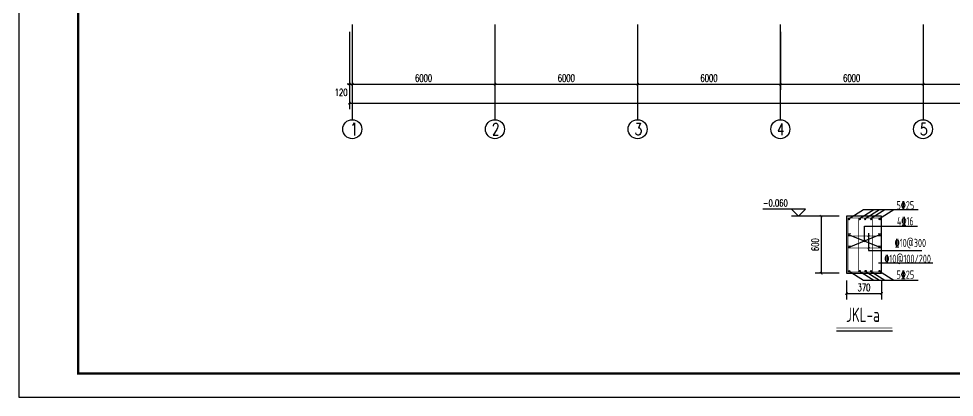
# Model space of a CAD drawing. Extents: x -73672 to 366960, y -527333 to 140666.
# Drawn here: x 177679 to 217021, y -186418 to -170486 of the extents above; entities that cross this region are included whole.
import ezdxf
from ezdxf.enums import TextEntityAlignment as Align

# ---------------------------------------------------------------- set-up
doc = ezdxf.new("R2010")
doc.units = 0
doc.header["$LTSCALE"] = 1000
doc.header["$MEASUREMENT"] = 0
for name, color, linetype in [('AXIS', 3, 'Continuous'), ('AXIS_TEXT', 7, 'Continuous'), ('COLU_DE_NUM', 7, 'Continuous'), ('COLU_DE_TEXT', 7, 'Continuous'), ('DIM_ELEV', 3, 'Continuous'), ('PUB_TITLE', 4, 'Continuous'), ('建-尺寸', 3, 'Continuous')]:
    doc.layers.add(name, color=color, linetype=linetype)
doc.styles.add('_TCH_AXIS', font='COMPLEX', dxfattribs={"bigfont": 'GBCBIG'})
doc.styles.add('_TCH_DIM', font='SIMPLEX', dxfattribs={"bigfont": 'GBCBIG'})
doc.styles.add('_TCH_DIM_T3', font='SIMPLEX', dxfattribs={"width": 0.705882, "bigfont": 'GBCBIG'})
doc.styles.add('A-DIM_T3', font='SIMPLEX', dxfattribs={"width": 0.705882, "bigfont": 'GBCBIG'})
doc.styles.add('COMPLEX', font='COMPLEX', dxfattribs={"bigfont": 'Tssdchn.shx'})
doc.styles.add('TSSD_Label', font='Tssdeng.shx', dxfattribs={"width": 0.7, "bigfont": 'hztxt.shx'})
doc.styles.add('TSSD_Rein', font='Tssdeng.shx', dxfattribs={"width": 0.7, "bigfont": 'hztxt.shx'})
doc.dimstyles.new('_TCH_ARCH-100', dxfattribs={"dimtxt": 297.5, "dimasz": 100, "dimexe": 250, "dimexo": 300, "dimgap": 100, "dimtad": 1, "dimdec": 0, "dimzin": 0, "dimdsep": 46, "dimtxsty": '_TCH_DIM_T3', "dimblk": 'ARCHTICK', "dimcen": 0.09, "dimclrt": 7, "dimazin": 2, "dimtfac": 1, "dimtdec": 0, "dimtix": 1, "dimtmove": 2, "dimatfit": 3, "dimfxl": 0, "dimtolj": 1, "dimtzin": 0, "dimarcsym": 0})
doc.dimstyles.new('A-DIM-100', dxfattribs={"dimtxt": 297.5, "dimasz": 100, "dimexe": 250, "dimexo": 300, "dimgap": 100, "dimtad": 1, "dimdec": 0, "dimzin": 0, "dimdsep": 46, "dimtxsty": 'A-DIM_T3', "dimblk": 'ARCHTICK', "dimcen": 0.09, "dimclrt": 7, "dimazin": 2, "dimtfac": 1, "dimtdec": 0, "dimtix": 1, "dimtmove": 2, "dimatfit": 3, "dimfxl": 0, "dimtolj": 1, "dimtzin": 0, "dimarcsym": 0})

# ---------------------------------------------------------------- blocks, each defined once
blk = doc.blocks.new('_AXISO')
blk.add_circle((0, 0), 0.5)
at = {"layer": 'AXIS_TEXT', "style": 'COMPLEX'}
blk.add_attdef('A', text='', height=0.56, dxfattribs=at).set_placement((-0.25, -0.28), (0.25, -0.28), align=Align.FIT)
blk = doc.blocks.new('_ArchTick')
at = {"color": 0, "linetype": 'ByBlock', "const_width": 0.4}
blk.add_lwpolyline([(-0.5, -0.5), (0.5, 0.5)], dxfattribs=at)
blk = doc.blocks.new('*D8573')
at = {"layer": 'AXIS', "color": 0, "lineweight": -2}
for p, q in [((191586, -171036), (191586, -174286)), ((306166, -171036), (306166, -174286)), ((191586, -174036), (306166, -174036))]:
    blk.add_line(p, q, dxfattribs=at)
at = {"layer": 'Defpoints', "color": 0}
for p in [(191586, -170736), (306166, -170736), (306166, -174036)]:
    blk.add_point(p, dxfattribs=at)
at = {"layer": 'AXIS', "color": 0, "linetype": 'ByBlock', "lineweight": -2, "xscale": 100, "yscale": 100, "zscale": 100, "rotation": 180}
blk.add_blockref('_ArchTick', (191586, -174036), dxfattribs=at)
at = {"layer": 'AXIS', "color": 0, "linetype": 'ByBlock', "lineweight": -2, "xscale": 100, "yscale": 100, "zscale": 100}
blk.add_blockref('_ArchTick', (306166, -174036), dxfattribs=at)
at = {"layer": 'AXIS', "color": 7, "insert": (248876, -173787), "char_height": 297.5, "attachment_point": 5, "style": '_TCH_DIM_T3'}
blk.add_mtext('\\A1;114580', dxfattribs=at)
blk = doc.blocks.new('*D8574')
at = {"layer": 'AXIS', "color": 0, "lineweight": -2}
for p, q in [((191586, -171036), (191586, -173486)), ((191706, -171036), (191706, -173486)), ((191586, -173236), (191486, -173236)), ((191586, -173236), (191706, -173236)), ((191706, -173236), (191806, -173236))]:
    blk.add_line(p, q, dxfattribs=at)
at = {"layer": 'Defpoints', "color": 0}
for p in [(191586, -170736), (191706, -170736), (191706, -173236)]:
    blk.add_point(p, dxfattribs=at)
at = {"layer": 'AXIS', "color": 0, "linetype": 'ByBlock', "lineweight": -2, "xscale": 100, "yscale": 100, "zscale": 100}
blk.add_blockref('_ArchTick', (191586, -173236), dxfattribs=at)
at = {"layer": 'AXIS', "color": 0, "linetype": 'ByBlock', "lineweight": -2, "xscale": 100, "yscale": 100, "zscale": 100, "rotation": 180}
blk.add_blockref('_ArchTick', (191706, -173236), dxfattribs=at)
at = {"layer": 'AXIS', "color": 7, "insert": (191236, -173581), "char_height": 297.5, "attachment_point": 5, "style": '_TCH_DIM_T3'}
blk.add_mtext('\\A1;120', dxfattribs=at)
blk = doc.blocks.new('*D8575')
at = {"layer": 'AXIS', "color": 0, "lineweight": -2}
for p, q in [((191706, -171036), (191706, -173486)), ((197706, -171036), (197706, -173486)), ((191706, -173236), (197706, -173236))]:
    blk.add_line(p, q, dxfattribs=at)
at = {"layer": 'Defpoints', "color": 0}
for p in [(191706, -170736), (197706, -170736), (197706, -173236)]:
    blk.add_point(p, dxfattribs=at)
at = {"layer": 'AXIS', "color": 0, "linetype": 'ByBlock', "lineweight": -2, "xscale": 100, "yscale": 100, "zscale": 100, "rotation": 180}
blk.add_blockref('_ArchTick', (191706, -173236), dxfattribs=at)
at = {"layer": 'AXIS', "color": 0, "linetype": 'ByBlock', "lineweight": -2, "xscale": 100, "yscale": 100, "zscale": 100}
blk.add_blockref('_ArchTick', (197706, -173236), dxfattribs=at)
at = {"layer": 'AXIS', "color": 7, "insert": (194706, -172987), "char_height": 297.5, "attachment_point": 5, "style": '_TCH_DIM_T3'}
blk.add_mtext('\\A1;6000', dxfattribs=at)
blk = doc.blocks.new('*D8576')
at = {"layer": 'AXIS', "color": 0, "lineweight": -2}
for p, q in [((197706, -171036), (197706, -173486)), ((203706, -171036), (203706, -173486)), ((197706, -173236), (203706, -173236))]:
    blk.add_line(p, q, dxfattribs=at)
at = {"layer": 'Defpoints', "color": 0}
for p in [(197706, -170736), (203706, -170736), (203706, -173236)]:
    blk.add_point(p, dxfattribs=at)
at = {"layer": 'AXIS', "color": 0, "linetype": 'ByBlock', "lineweight": -2, "xscale": 100, "yscale": 100, "zscale": 100, "rotation": 180}
blk.add_blockref('_ArchTick', (197706, -173236), dxfattribs=at)
at = {"layer": 'AXIS', "color": 0, "linetype": 'ByBlock', "lineweight": -2, "xscale": 100, "yscale": 100, "zscale": 100}
blk.add_blockref('_ArchTick', (203706, -173236), dxfattribs=at)
at = {"layer": 'AXIS', "color": 7, "insert": (200706, -172987), "char_height": 297.5, "attachment_point": 5, "style": '_TCH_DIM_T3'}
blk.add_mtext('\\A1;6000', dxfattribs=at)
blk = doc.blocks.new('*D8577')
at = {"layer": 'AXIS', "color": 0, "lineweight": -2}
for p, q in [((203706, -171036), (203706, -173486)), ((209706, -171036), (209706, -173486)), ((203706, -173236), (209706, -173236))]:
    blk.add_line(p, q, dxfattribs=at)
at = {"layer": 'Defpoints', "color": 0}
for p in [(203706, -170736), (209706, -170736), (209706, -173236)]:
    blk.add_point(p, dxfattribs=at)
at = {"layer": 'AXIS', "color": 0, "linetype": 'ByBlock', "lineweight": -2, "xscale": 100, "yscale": 100, "zscale": 100, "rotation": 180}
blk.add_blockref('_ArchTick', (203706, -173236), dxfattribs=at)
at = {"layer": 'AXIS', "color": 0, "linetype": 'ByBlock', "lineweight": -2, "xscale": 100, "yscale": 100, "zscale": 100}
blk.add_blockref('_ArchTick', (209706, -173236), dxfattribs=at)
at = {"layer": 'AXIS', "color": 7, "insert": (206706, -172987), "char_height": 297.5, "attachment_point": 5, "style": '_TCH_DIM_T3'}
blk.add_mtext('\\A1;6000', dxfattribs=at)
blk = doc.blocks.new('*D8578')
at = {"layer": 'AXIS', "color": 0, "lineweight": -2}
for p, q in [((209706, -171036), (209706, -173486)), ((215706, -171036), (215706, -173486)), ((209706, -173236), (215706, -173236))]:
    blk.add_line(p, q, dxfattribs=at)
at = {"layer": 'Defpoints', "color": 0}
for p in [(209706, -170736), (215706, -170736), (215706, -173236)]:
    blk.add_point(p, dxfattribs=at)
at = {"layer": 'AXIS', "color": 0, "linetype": 'ByBlock', "lineweight": -2, "xscale": 100, "yscale": 100, "zscale": 100, "rotation": 180}
blk.add_blockref('_ArchTick', (209706, -173236), dxfattribs=at)
at = {"layer": 'AXIS', "color": 0, "linetype": 'ByBlock', "lineweight": -2, "xscale": 100, "yscale": 100, "zscale": 100}
blk.add_blockref('_ArchTick', (215706, -173236), dxfattribs=at)
at = {"layer": 'AXIS', "color": 7, "insert": (212706, -172987), "char_height": 297.5, "attachment_point": 5, "style": '_TCH_DIM_T3'}
blk.add_mtext('\\A1;6000', dxfattribs=at)
blk = doc.blocks.new('*D8579')
at = {"layer": 'AXIS', "color": 0, "lineweight": -2}
for p, q in [((215706, -171036), (215706, -173486)), ((221706, -171036), (221706, -173486)), ((215706, -173236), (221706, -173236))]:
    blk.add_line(p, q, dxfattribs=at)
at = {"layer": 'Defpoints', "color": 0}
for p in [(215706, -170736), (221706, -170736), (221706, -173236)]:
    blk.add_point(p, dxfattribs=at)
at = {"layer": 'AXIS', "color": 0, "linetype": 'ByBlock', "lineweight": -2, "xscale": 100, "yscale": 100, "zscale": 100, "rotation": 180}
blk.add_blockref('_ArchTick', (215706, -173236), dxfattribs=at)
at = {"layer": 'AXIS', "color": 0, "linetype": 'ByBlock', "lineweight": -2, "xscale": 100, "yscale": 100, "zscale": 100}
blk.add_blockref('_ArchTick', (221706, -173236), dxfattribs=at)
at = {"layer": 'AXIS', "color": 7, "insert": (218706, -172987), "char_height": 297.5, "attachment_point": 5, "style": '_TCH_DIM_T3'}
blk.add_mtext('\\A1;6000', dxfattribs=at)
blk = doc.blocks.new('*D8596')
at = {"layer": 'Defpoints', "color": 0}
for p in [(212484, -181196), (213964, -181196), (213964, -182046)]:
    blk.add_point(p, dxfattribs=at)
at = {"layer": '建-尺寸', "color": 0, "lineweight": -2}
for p, q in [((212484, -181496), (212484, -182296)), ((213964, -181496), (213964, -182296)), ((212484, -182046), (213964, -182046))]:
    blk.add_line(p, q, dxfattribs=at)
at = {"layer": '建-尺寸', "color": 0, "linetype": 'ByBlock', "lineweight": -2, "xscale": 100, "yscale": 100, "zscale": 100, "rotation": 180}
blk.add_blockref('_ArchTick', (212484, -182046), dxfattribs=at)
at = {"layer": '建-尺寸', "color": 0, "linetype": 'ByBlock', "lineweight": -2, "xscale": 100, "yscale": 100, "zscale": 100}
blk.add_blockref('_ArchTick', (213964, -182046), dxfattribs=at)
at = {"layer": '建-尺寸', "color": 7, "insert": (213224, -181797), "char_height": 297.5, "attachment_point": 5, "style": 'A-DIM_T3'}
blk.add_mtext('\\A1;370', dxfattribs=at)
blk = doc.blocks.new('*D8597')
at = {"layer": 'Defpoints', "color": 0}
for p in [(212484, -178796), (211420, -181196), (212484, -181196)]:
    blk.add_point(p, dxfattribs=at)
at = {"layer": '建-尺寸', "color": 0, "lineweight": -2}
for p, q in [((212184, -178796), (211170, -178796)), ((211420, -178796), (211420, -181196)), ((212184, -181196), (211170, -181196))]:
    blk.add_line(p, q, dxfattribs=at)
at = {"layer": '建-尺寸', "color": 0, "linetype": 'ByBlock', "lineweight": -2, "xscale": 100, "yscale": 100, "zscale": 100}
for p, rotation in [((211420, -178796), 90), ((211420, -181196), 270)]:
    blk.add_blockref('_ArchTick', p, dxfattribs=dict(at, rotation=rotation))
at = {"layer": '建-尺寸', "color": 7, "insert": (211171, -179996), "char_height": 297.5, "attachment_point": 5, "rotation": 90, "style": 'A-DIM_T3'}
blk.add_mtext('\\A1;600', dxfattribs=at)

msp = doc.modelspace()

# ---------------------------------------------------------------- hatches: boundary and pattern name
h = msp.add_hatch(color=256)
h.dxf.hatch_style = 1
h.paths.add_polyline_path([(212629.1, -178923.11, 1), (212575.58, -178923.11, 1)])
h = msp.add_hatch(color=256)
h.dxf.hatch_style = 1
h.paths.add_polyline_path([(213064.51, -178923.11, 1), (213010.99, -178923.11, 1)])
h = msp.add_hatch(color=256)
h.dxf.hatch_style = 1
h.paths.add_polyline_path([(213298.37, -178923.11, 1), (213244.85, -178923.11, 1)])
h = msp.add_hatch(color=256)
h.dxf.hatch_style = 1
h.paths.add_polyline_path([(213554.34, -178923.11, 1), (213500.82, -178923.11, 1)])
h = msp.add_hatch(color=256)
h.dxf.hatch_style = 1
h.paths.add_polyline_path([(213911.13, -178923.11, 1), (213857.61, -178923.11, 1)])
h = msp.add_hatch(color=256)
h.dxf.hatch_style = 1
h.paths.add_polyline_path([(212629.1, -179577.43, 1), (212575.58, -179577.43, 1)])
h = msp.add_hatch(color=256)
h.dxf.hatch_style = 1
h.paths.add_polyline_path([(213911.13, -179577.43, 1), (213857.61, -179577.43, 1)])
h = msp.add_hatch(color=256)
h.dxf.hatch_style = 1
h.paths.add_polyline_path([(212629.1, -180097.49, 1), (212575.58, -180097.49, 1)])
h = msp.add_hatch(color=256)
h.dxf.hatch_style = 1
h.paths.add_polyline_path([(213911.13, -180097.49, 1), (213857.61, -180097.49, 1)])
h = msp.add_hatch(color=256)
h.dxf.hatch_style = 1
h.paths.add_polyline_path([(212629.1, -181103.31, 1), (212575.58, -181103.31, 1)])
h = msp.add_hatch(color=256)
h.dxf.hatch_style = 1
h.paths.add_polyline_path([(213064.51, -181103.31, 1), (213010.99, -181103.31, 1)])
h = msp.add_hatch(color=256)
h.dxf.hatch_style = 1
h.paths.add_polyline_path([(213322.12, -181103.31, 1), (213268.6, -181103.31, 1)])
h = msp.add_hatch(color=256)
h.dxf.hatch_style = 1
h.paths.add_polyline_path([(213554.34, -181103.31, 1), (213500.82, -181103.31, 1)])
h = msp.add_hatch(color=256)
h.dxf.hatch_style = 1
h.paths.add_polyline_path([(213911.13, -181103.31, 1), (213857.61, -181103.31, 1)])

# ---------------------------------------------------------------- linework, layer by layer
for p, q in [((212602.34, -178889.59), (213206.72, -178508.78)), ((213037.75, -178889.59), (213642.13, -178508.78)), ((213206.72, -178508.78), (215501.55, -178508.78)), ((213269.96, -178889.59), (213874.34, -178508.78)), ((213502.18, -178889.59), (214106.56, -178508.78)), ((213879.53, -178889.59), (214483.91, -178508.78)), ((212484.22, -178796.45), (212484.22, -181196.45)), ((213964.22, -178796.45), (212484.22, -178796.45)), ((213964.22, -181196.45), (213964.22, -178796.45)), ((213243.36, -179837.46), (213243.36, -179211.41)), ((213243.36, -179211.41), (215480.03, -179211.41)), ((212602.34, -179577.43), (213884.37, -180097.49)), ((212602.34, -180097.49), (213859.57, -179587.48)), ((213443.97, -179595.71), (213380.41, -179680.17)), ((213420.32, -179513.77), (213420.32, -180245.5)), ((213275.13, -179795.23), (213211.58, -179879.69)), ((213443.97, -180092.7), (213380.41, -180177.16)), ((213420.32, -180245.5), (215657.82, -180245.5)), ((213829.89, -180759.61), (216118.42, -180759.61)), ((212484.22, -181196.45), (213964.22, -181196.45)), ((212602.34, -181103.31), (213206.72, -181484.11)), ((213037.75, -181103.31), (213642.13, -181484.11)), ((213269.96, -181103.31), (213874.34, -181484.11)), ((213502.18, -181103.31), (214106.56, -181484.11)), ((213879.53, -181103.31), (214483.91, -181484.11)), ((213206.72, -181484.11), (215501.55, -181484.11)), ((212066.74, -183614.08), (214419.87, -183614.08))]:
    msp.add_line(p, q)
at = {"const_width": 25}
msp.add_lwpolyline([(212552.62, -181144.99), (212552.62, -178869.77), (213932.92, -178869.77), (213932.92, -181144.99), (212552.62, -181144.99)], close=True, dxfattribs=at)
for points in [[(212995.43, -178867.87), (212995.43, -181144.99)], [(213573.7, -178867.87), (213573.7, -181144.99)], [(212550.22, -179627.64), (213932.92, -179627.64)], [(212561.5, -179526.78), (212681.45, -179526.78)], [(213815.5, -179531.93), (213935.46, -179531.93)], [(212550.22, -180134.93), (213932.92, -180134.93)], [(212562.01, -180053.21), (212681.96, -180053.21)], [(213815.5, -180053.21), (213935.46, -180053.21)], [(212066.74, -183503.01), (214419.87, -183503.01)]]:
    msp.add_lwpolyline(points, dxfattribs=at)
for centre in [(212602.34, -178923.11), (213037.75, -178923.11), (213271.61, -178923.11), (213527.58, -178923.11), (213884.37, -178923.11), (212602.34, -179577.43), (213884.37, -179577.43), (212602.34, -180097.49), (213884.37, -180097.49), (212602.34, -181103.31), (213037.75, -181103.31), (213295.36, -181103.31), (213527.58, -181103.31), (213884.37, -181103.31)]:
    msp.add_circle(centre, 26.76)
at = {"layer": 'AXIS'}
for p, q in [((191705.56, -170735.82), (191705.56, -174735.82)), ((197705.56, -170735.82), (197705.56, -174735.82)), ((203705.56, -170735.82), (203705.56, -174735.82)), ((209705.56, -170735.82), (209705.56, -174735.82)), ((215705.56, -170735.82), (215705.56, -174735.82))]:
    msp.add_line(p, q, dxfattribs=at)
at = {"layer": 'DIM_ELEV'}
for p, q in [((210769.88, -178496.45), (208974.88, -178496.45)), ((210469.88, -178796.45), (210169.88, -178496.45)), ((210469.88, -178796.45), (210769.88, -178496.45)), ((211169.88, -178796.45), (210169.88, -178796.45))]:
    msp.add_line(p, q, dxfattribs=at)
at = {"layer": 'PUB_TITLE'}
msp.add_lwpolyline([(177678.75, -186417.87), (326378.75, -186417.87), (326378.75, -102317.87), (177678.75, -102317.87)], close=True, dxfattribs=at)
at = {"layer": 'PUB_TITLE', "const_width": 100}
msp.add_lwpolyline([(180178.75, -185417.87), (325378.75, -185417.87), (325378.75, -103317.87), (180178.75, -103317.87)], close=True, dxfattribs=at)

# ---------------------------------------------------------------- block references
at = {"layer": 'AXIS'}
ref = msp.add_blockref('_AXISO', (191705.56, -175135.82), dxfattribs=dict(at, xscale=800, yscale=800, zscale=800))
ref.add_attrib('A', '1', (191624.48, -175403.83), dxfattribs={"color": 7, "height": 536.01, "style": '_TCH_AXIS', "width": 0.705882})
ref = msp.add_blockref('_AXISO', (197705.56, -175135.82), dxfattribs=dict(at, xscale=800, yscale=800, zscale=800))
ref.add_attrib('A', '2', (197586.34, -175389.17), dxfattribs={"color": 7, "height": 506.7, "style": '_TCH_AXIS', "width": 0.705882})
ref = msp.add_blockref('_AXISO', (203705.56, -175135.82), dxfattribs=dict(at, xscale=800, yscale=800, zscale=800))
ref.add_attrib('A', '3', (203586.34, -175389.17), dxfattribs={"color": 7, "height": 506.7, "style": '_TCH_AXIS', "width": 0.705882})
ref = msp.add_blockref('_AXISO', (209705.56, -175135.82), dxfattribs=dict(at, xscale=800, yscale=800, zscale=800))
ref.add_attrib('A', '4', (209572.94, -175382.42), dxfattribs={"color": 7, "height": 493.2, "style": '_TCH_AXIS', "width": 0.705882})
ref = msp.add_blockref('_AXISO', (215705.56, -175135.82), dxfattribs=dict(at, xscale=800, yscale=800, zscale=800))
ref.add_attrib('A', '5', (215586.34, -175389.17), dxfattribs={"color": 7, "height": 506.7, "style": '_TCH_AXIS', "width": 0.705882})

# ---------------------------------------------------------------- texts
at = {"layer": 'COLU_DE_NUM', "style": 'TSSD_Label', "width": 0.7}
msp.add_text('JKL-a', height=600, dxfattribs=at).set_placement((213178.55, -182944.2), align=Align.MIDDLE)
at = {"layer": 'COLU_DE_TEXT', "style": 'TSSD_Rein', "width": 0.7}
for s, p in [('5%%13225', (214962.86, -178336.92)), ('4%%13216', (214962.86, -179004.55)), ('%%13210@300', (215175.73, -179921.6)), ('%%13210@100/200', (215059.62, -180589.22)), ('5%%13225', (214962.86, -181256.85))]:
    msp.add_text(s, height=350, dxfattribs=at).set_placement(p, align=Align.MIDDLE)
at = {"layer": 'DIM_ELEV', "color": 7, "style": '_TCH_DIM', "width": 0.705882}
msp.add_text('-0.060', height=297.5, dxfattribs=at).set_placement((208974.88, -178391.45))

# ---------------------------------------------------------------- dimensions: what is measured, and where the dimension line sits
at = {"layer": 'AXIS'}
dim = msp.add_linear_dim(base=(191705.56, -173235.82), p1=(191585.56, -170735.82), p2=(191705.56, -170735.82), angle=0, dimstyle='_TCH_ARCH-100', dxfattribs=at)
dim.commit()
dim.dimension.update_dxf_attribs({"geometry": '*D8574', "text_midpoint": (191235.56, -173580.82), "dimtype": 161})
for p1, p2, distance, picture, middle in [((191585.56, -170735.82), (306165.56, -170735.82), -3300, '*D8573', (248875.56, -173787.07)), ((191705.56, -170735.82), (197705.56, -170735.82), -2500, '*D8575', (194705.56, -172987.07)), ((197705.56, -170735.82), (203705.56, -170735.82), -2500, '*D8576', (200705.56, -172987.07)), ((203705.56, -170735.82), (209705.56, -170735.82), -2500, '*D8577', (206705.56, -172987.07)), ((209705.56, -170735.82), (215705.56, -170735.82), -2500, '*D8578', (212705.56, -172987.07)), ((215705.56, -170735.82), (221705.56, -170735.82), -2500, '*D8579', (218705.56, -172987.07))]:
    dim = msp.add_aligned_dim(p1=p1, p2=p2, distance=distance, dimstyle='_TCH_ARCH-100', dxfattribs=at)
    dim.commit()
    dim.dimension.update_dxf_attribs({"geometry": picture, "text_midpoint": middle})
at = {"layer": '建-尺寸'}
for p1, p2, distance, text, picture, middle in [((212484.22, -178796.45), (212484.22, -181196.45), -1064.34, '600', '*D8597', (211171.13, -179996.45)), ((212484.22, -181196.45), (213964.22, -181196.45), -849.8, '370', '*D8596', (213224.22, -181797.49))]:
    dim = msp.add_aligned_dim(p1=p1, p2=p2, distance=distance, text=text, dimstyle='A-DIM-100', dxfattribs=at)
    dim.commit()
    dim.dimension.update_dxf_attribs({"geometry": picture, "text_midpoint": middle})

doc.saveas('drawing.dxf')
